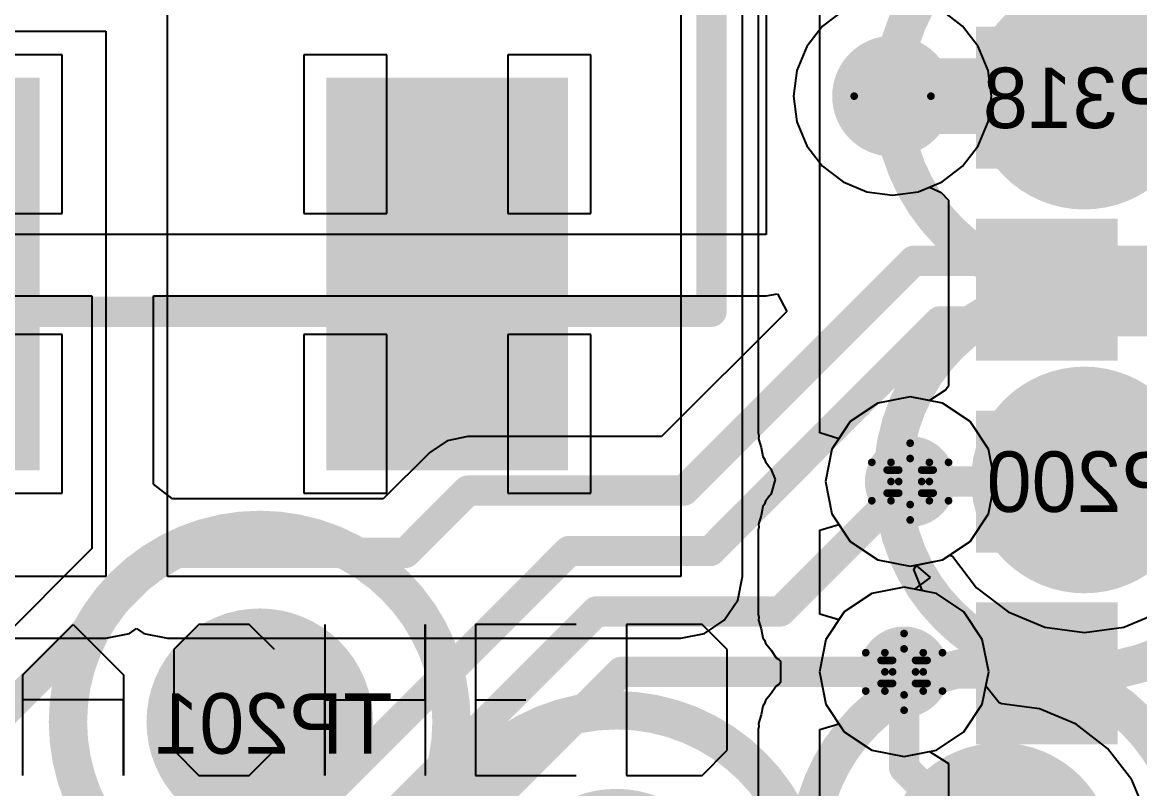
# Model space of a CAD drawing. Header units: millimetres. Extents: x 5 to 399, y 5 to 287.
# Drawn here: x 234.25 to 241.65, y 153.69 to 158.76 of the extents above; entities that cross this region are included whole.
import ezdxf

# ---------------------------------------------------------------- set-up
doc = ezdxf.new("R2010")
doc.units = ezdxf.units.MM
for name, color, linetype in [('BottomLayer', 5, 'Continuous'), ('BottomOverlay', 54, 'Continuous'), ('BottomPaste', 16, 'Continuous'), ('BottomSolder', 6, 'Continuous'), ('DrillDrawing', 1, 'Continuous'), ('DrillGuide', 244, 'Continuous'), ('MidLayer1', 16, 'Continuous'), ('MidLayer2', 76, 'Continuous'), ('MultiLayer', 9, 'Continuous'), ('TopLayer', 1, 'Continuous'), ('TopOverlay', 2, 'Continuous'), ('TopPaste', 8, 'Continuous'), ('TopSolder', 216, 'Continuous'), ('ViaHoleLayer', 16, 'Continuous')]:
    doc.layers.add(name, color=color, linetype=linetype)

# ---------------------------------------------------------------- blocks, each defined once
blk = doc.blocks.new('TP1_5MM_B_2')
at = {"layer": 'BottomLayer', "const_width": 0.75}
blk.add_lwpolyline([(-0.375, 0, 1), (0.375, 0, 1)], format="xyb", close=True, dxfattribs=at)
at = {"layer": 'BottomOverlay'}
for points, const_width in [([(1.27, 0, 1), (-1.27, 0, 1)], 0.254), ([(-1.3335, 0, 1), (-1.2065, 0, 1)], 0.127), ([(1.2065, 0, 1), (1.3335, 0, 1)], 0.127)]:
    blk.add_lwpolyline(points, format="xyb", close=True, dxfattribs=dict(at, const_width=const_width))
at = {"layer": 'BottomPaste', "const_width": 0.75}
blk.add_lwpolyline([(-0.375, 0, 1), (0.375, 0, 1)], format="xyb", close=True, dxfattribs=at)
at = {"layer": 'BottomSolder', "const_width": 0.75}
blk.add_lwpolyline([(-0.375, 0, 1), (0.375, 0, 1)], format="xyb", close=True, dxfattribs=at)
blk = doc.blocks.new('TP1_5MM_B_164')
at = {"layer": 'BottomLayer', "const_width": 0.75}
blk.add_lwpolyline([(-0.375, 0, 1), (0.375, 0, 1)], format="xyb", close=True, dxfattribs=at)
at = {"layer": 'BottomOverlay'}
for points, const_width in [([(1.27, 0, 1), (-1.27, 0, 1)], 0.254), ([(-1.3335, 0, 1), (-1.2065, 0, 1)], 0.127), ([(1.2065, 0, 1), (1.3335, 0, 1)], 0.127)]:
    blk.add_lwpolyline(points, format="xyb", close=True, dxfattribs=dict(at, const_width=const_width))
at = {"layer": 'BottomPaste', "const_width": 0.75}
blk.add_lwpolyline([(-0.375, 0, 1), (0.375, 0, 1)], format="xyb", close=True, dxfattribs=at)
at = {"layer": 'BottomSolder', "const_width": 0.75}
blk.add_lwpolyline([(-0.375, 0, 1), (0.375, 0, 1)], format="xyb", close=True, dxfattribs=at)
blk = doc.blocks.new('TP1_5MM_B_166')
at = {"layer": 'BottomLayer', "const_width": 0.75}
blk.add_lwpolyline([(-0.375, 0, 1), (0.375, 0, 1)], format="xyb", close=True, dxfattribs=at)
at = {"layer": 'BottomOverlay'}
for points, const_width in [([(1.27, 0, 1), (-1.27, 0, 1)], 0.254), ([(-1.3335, 0, 1), (-1.2065, 0, 1)], 0.127), ([(1.2065, 0, 1), (1.3335, 0, 1)], 0.127)]:
    blk.add_lwpolyline(points, format="xyb", close=True, dxfattribs=dict(at, const_width=const_width))
at = {"layer": 'BottomPaste', "const_width": 0.75}
blk.add_lwpolyline([(-0.375, 0, 1), (0.375, 0, 1)], format="xyb", close=True, dxfattribs=at)
at = {"layer": 'BottomSolder', "const_width": 0.75}
blk.add_lwpolyline([(-0.375, 0, 1), (0.375, 0, 1)], format="xyb", close=True, dxfattribs=at)
blk = doc.blocks.new('TP1_5MM_B_167')
at = {"layer": 'BottomLayer', "const_width": 0.75}
blk.add_lwpolyline([(-0.375, 0, 1), (0.375, 0, 1)], format="xyb", close=True, dxfattribs=at)
at = {"layer": 'BottomOverlay'}
for points, const_width in [([(1.27, 0, 1), (-1.27, 0, 1)], 0.254), ([(-1.3335, 0, 1), (-1.2065, 0, 1)], 0.127), ([(1.2065, 0, 1), (1.3335, 0, 1)], 0.127)]:
    blk.add_lwpolyline(points, format="xyb", close=True, dxfattribs=dict(at, const_width=const_width))
at = {"layer": 'BottomPaste', "const_width": 0.75}
blk.add_lwpolyline([(-0.375, 0, 1), (0.375, 0, 1)], format="xyb", close=True, dxfattribs=at)
at = {"layer": 'BottomSolder', "const_width": 0.75}
blk.add_lwpolyline([(-0.375, 0, 1), (0.375, 0, 1)], format="xyb", close=True, dxfattribs=at)
blk = doc.blocks.new('TP1_5MM_B_168')
at = {"layer": 'BottomLayer', "const_width": 0.75}
blk.add_lwpolyline([(-0.375, 0, 1), (0.375, 0, 1)], format="xyb", close=True, dxfattribs=at)
at = {"layer": 'BottomOverlay'}
for points, const_width in [([(1.27, 0, 1), (-1.27, 0, 1)], 0.254), ([(-1.3335, 0, 1), (-1.2065, 0, 1)], 0.127), ([(1.2065, 0, 1), (1.3335, 0, 1)], 0.127)]:
    blk.add_lwpolyline(points, format="xyb", close=True, dxfattribs=dict(at, const_width=const_width))
at = {"layer": 'BottomPaste', "const_width": 0.75}
blk.add_lwpolyline([(-0.375, 0, 1), (0.375, 0, 1)], format="xyb", close=True, dxfattribs=at)
at = {"layer": 'BottomSolder', "const_width": 0.75}
blk.add_lwpolyline([(-0.375, 0, 1), (0.375, 0, 1)], format="xyb", close=True, dxfattribs=at)
blk = doc.blocks.new('ACM90V_214')
at = {"layer": 'TopLayer'}
for points in [[(-5.5, 1), (-3, 1), (-5.5, 2.5), (-3, 2.5)], [(3, 1), (5.5, 1), (3, 2.5), (5.5, 2.5)], [(-5.5, -2.5), (-3, -2.5), (-5.5, -1), (-3, -1)], [(3, -2.5), (5.5, -2.5), (3, -1), (5.5, -1)]]:
    blk.add_solid(points, dxfattribs=at)
at = {"layer": 'TopOverlay', "const_width": 0.2}
for points in [[(-4.5, -3.5), (-4.5, 3.5)], [(4.5, 3.5), (-4.5, 3.5)], [(4.5, -3.5), (4.5, 3.5)], [(4.5, -3.5), (-4.5, -3.5)]]:
    blk.add_lwpolyline(points, dxfattribs=at)
at = {"layer": 'TopOverlay'}
for points, const_width in [([(-4.55, 3.5, 1), (-4.45, 3.5, 1)], 0.1), ([(-4.55, 3.5, 1), (-4.45, 3.5, 1)], 0.1), ([(4.45, 3.5, 1), (4.55, 3.5, 1)], 0.1), ([(4.45, 3.5, 1), (4.55, 3.5, 1)], 0.1), ([(-3, 2.2, 1), (-3.4, 2.2, 1)], 0.4), ([(-3.5, 2.2, 1), (-3.3, 2.2, 1)], 0.2), ([(-3.1, 2.2, 1), (-2.9, 2.2, 1)], 0.2), ([(-4.55, -3.5, 1), (-4.45, -3.5, 1)], 0.1), ([(-4.55, -3.5, 1), (-4.45, -3.5, 1)], 0.1), ([(4.45, -3.5, 1), (4.55, -3.5, 1)], 0.1), ([(4.45, -3.5, 1), (4.55, -3.5, 1)], 0.1)]:
    blk.add_lwpolyline(points, format="xyb", close=True, dxfattribs=dict(at, const_width=const_width))
at = {"layer": 'TopPaste'}
for points in [[(-5.5, 1), (-3, 1), (-5.5, 2.5), (-3, 2.5)], [(3, 1), (5.5, 1), (3, 2.5), (5.5, 2.5)], [(-5.5, -2.5), (-3, -2.5), (-5.5, -1), (-3, -1)], [(3, -2.5), (5.5, -2.5), (3, -1), (5.5, -1)]]:
    blk.add_solid(points, dxfattribs=at)
at = {"layer": 'TopSolder'}
for points in [[(-5.55, 0.95), (-2.95, 0.95), (-5.55, 2.55), (-2.95, 2.55)], [(2.95, 0.95), (5.55, 0.95), (2.95, 2.55), (5.55, 2.55)], [(-5.55, -2.55), (-2.95, -2.55), (-5.55, -0.95), (-2.95, -0.95)], [(2.95, -2.55), (5.55, -2.55), (2.95, -0.95), (5.55, -0.95)]]:
    blk.add_solid(points, dxfattribs=at)
blk = doc.blocks.new('CON_SMD_50P_ERNI_154765_279')
at = {"layer": 'TopLayer'}
for points in [[(1.67, 3.67), (0.87, 3.67), (1.67, 2.87), (0.87, 2.87)], [(2.94, 3.67), (2.14, 3.67), (2.94, 2.87), (2.14, 2.87)], [(4.21, 3.67), (3.41, 3.67), (4.21, 2.87), (3.41, 2.87)], [(5.48, 3.67), (4.68, 3.67), (5.48, 2.87), (4.68, 2.87)]]:
    blk.add_solid(points, dxfattribs=at)
at = {"layer": 'TopOverlay', "const_width": 0.127}
for points in [[(1.024, 3.4446, -0.414214), (1.124, 3.5446)], [(1.424, 3.5446, -0.414214), (1.524, 3.4446)], [(2.294, 3.4446, -0.414214), (2.394, 3.5446)], [(2.694, 3.5446, -0.414214), (2.794, 3.4446)], [(3.564, 3.4446, -0.414214), (3.664, 3.5446)], [(3.964, 3.5446, -0.414214), (4.064, 3.4446)], [(4.834, 3.4446, -0.414214), (4.934, 3.5446)], [(5.234, 3.5446, -0.414214), (5.334, 3.4446)]]:
    blk.add_lwpolyline(points, format="xyb", dxfattribs=at)
for points in [[(1.124, 3.5446), (1.424, 3.5446)], [(2.394, 3.5446), (2.694, 3.5446)], [(3.664, 3.5446), (3.964, 3.5446)], [(4.934, 3.5446), (5.234, 3.5446)], [(1.024, 3.4446), (1.024, 2.9319)], [(1.524, 3.4446), (1.524, 2.9319)], [(2.294, 3.4446), (2.294, 2.9319)], [(2.794, 3.4446), (2.794, 2.9319)], [(3.564, 3.4446), (3.564, 2.9319)], [(4.064, 3.4446), (4.064, 2.9319)], [(4.834, 3.4446), (4.834, 2.9319)], [(5.334, 3.4446), (5.334, 2.9319)], [(1.024, 2.9319), (1.024, 2.8835)], [(1.524, 2.9319), (1.524, 2.8835)], [(2.294, 2.9319), (2.294, 2.8835)], [(2.794, 2.9319), (2.794, 2.8835)], [(3.564, 2.9319), (3.564, 2.8835)], [(4.064, 2.9319), (4.064, 2.8835)], [(4.834, 2.9319), (4.834, 2.8835)], [(5.334, 2.9319), (5.334, 2.8835)], [(1.024, 2.8835), (1.524, 2.8835)], [(2.294, 2.8835), (2.794, 2.8835)], [(3.564, 2.8835), (4.064, 2.8835)], [(4.834, 2.8835), (5.334, 2.8835)]]:
    blk.add_lwpolyline(points, dxfattribs=at)
at = {"layer": 'TopOverlay', "const_width": 0.0635}
for points in [[(1.0923, 3.5446, 1), (1.1558, 3.5446, 1)], [(1.0922, 3.5446, 1), (1.1557, 3.5446, 1)], [(1.3923, 3.5446, 1), (1.4558, 3.5446, 1)], [(1.3923, 3.5446, 1), (1.4558, 3.5446, 1)], [(2.3623, 3.5446, 1), (2.4258, 3.5446, 1)], [(2.3622, 3.5446, 1), (2.4257, 3.5446, 1)], [(2.6623, 3.5446, 1), (2.7258, 3.5446, 1)], [(2.6623, 3.5446, 1), (2.7258, 3.5446, 1)], [(3.6323, 3.5446, 1), (3.6958, 3.5446, 1)], [(3.6322, 3.5446, 1), (3.6957, 3.5446, 1)], [(3.9323, 3.5446, 1), (3.9958, 3.5446, 1)], [(3.9323, 3.5446, 1), (3.9958, 3.5446, 1)], [(4.9023, 3.5446, 1), (4.9658, 3.5446, 1)], [(4.9022, 3.5446, 1), (4.9657, 3.5446, 1)], [(5.2023, 3.5446, 1), (5.2658, 3.5446, 1)], [(5.2023, 3.5446, 1), (5.2658, 3.5446, 1)], [(0.9922, 3.4446, 1), (1.0557, 3.4446, 1)], [(0.9922, 3.4446, 1), (1.0557, 3.4446, 1)], [(1.4923, 3.4446, 1), (1.5557, 3.4446, 1)], [(1.4923, 3.4446, 1), (1.5557, 3.4446, 1)], [(2.2622, 3.4446, 1), (2.3257, 3.4446, 1)], [(2.2622, 3.4446, 1), (2.3257, 3.4446, 1)], [(2.7622, 3.4446, 1), (2.8258, 3.4446, 1)], [(2.7622, 3.4446, 1), (2.8258, 3.4446, 1)], [(3.5322, 3.4446, 1), (3.5957, 3.4446, 1)], [(3.5322, 3.4446, 1), (3.5957, 3.4446, 1)], [(4.0322, 3.4446, 1), (4.0957, 3.4446, 1)], [(4.0322, 3.4446, 1), (4.0957, 3.4446, 1)], [(4.8022, 3.4446, 1), (4.8657, 3.4446, 1)], [(4.8022, 3.4446, 1), (4.8657, 3.4446, 1)], [(5.3022, 3.4446, 1), (5.3657, 3.4446, 1)], [(5.3022, 3.4446, 1), (5.3657, 3.4446, 1)], [(0.9922, 2.9319, 1), (1.0557, 2.9319, 1)], [(0.9922, 2.9319, 1), (1.0557, 2.9319, 1)], [(1.4923, 2.9319, 1), (1.5557, 2.9319, 1)], [(1.4923, 2.9319, 1), (1.5557, 2.9319, 1)], [(2.2622, 2.9319, 1), (2.3257, 2.9319, 1)], [(2.2622, 2.9319, 1), (2.3257, 2.9319, 1)], [(2.7622, 2.9319, 1), (2.8258, 2.9319, 1)], [(2.7622, 2.9319, 1), (2.8258, 2.9319, 1)], [(3.5322, 2.9319, 1), (3.5957, 2.9319, 1)], [(3.5322, 2.9319, 1), (3.5957, 2.9319, 1)], [(4.0322, 2.9319, 1), (4.0957, 2.9319, 1)], [(4.0322, 2.9319, 1), (4.0957, 2.9319, 1)], [(4.8022, 2.9319, 1), (4.8657, 2.9319, 1)], [(4.8022, 2.9319, 1), (4.8657, 2.9319, 1)], [(5.3022, 2.9319, 1), (5.3657, 2.9319, 1)], [(5.3022, 2.9319, 1), (5.3657, 2.9319, 1)], [(0.9922, 2.8835, 1), (1.0557, 2.8835, 1)], [(0.9922, 2.8835, 1), (1.0557, 2.8835, 1)], [(1.4923, 2.8835, 1), (1.5557, 2.8835, 1)], [(1.4923, 2.8835, 1), (1.5557, 2.8835, 1)], [(2.2622, 2.8835, 1), (2.3257, 2.8835, 1)], [(2.2622, 2.8835, 1), (2.3257, 2.8835, 1)], [(2.7622, 2.8835, 1), (2.8258, 2.8835, 1)], [(2.7622, 2.8835, 1), (2.8258, 2.8835, 1)], [(3.5322, 2.8835, 1), (3.5957, 2.8835, 1)], [(3.5322, 2.8835, 1), (3.5957, 2.8835, 1)], [(4.0322, 2.8835, 1), (4.0957, 2.8835, 1)], [(4.0322, 2.8835, 1), (4.0957, 2.8835, 1)], [(4.8022, 2.8835, 1), (4.8657, 2.8835, 1)], [(4.8022, 2.8835, 1), (4.8657, 2.8835, 1)], [(5.3022, 2.8835, 1), (5.3657, 2.8835, 1)], [(5.3022, 2.8835, 1), (5.3657, 2.8835, 1)]]:
    blk.add_lwpolyline(points, format="xyb", close=True, dxfattribs=at)
at = {"layer": 'TopPaste'}
for points in [[(1.67, 3.67), (0.87, 3.67), (1.67, 2.87), (0.87, 2.87)], [(2.94, 3.67), (2.14, 3.67), (2.94, 2.87), (2.14, 2.87)], [(4.21, 3.67), (3.41, 3.67), (4.21, 2.87), (3.41, 2.87)], [(5.48, 3.67), (4.68, 3.67), (5.48, 2.87), (4.68, 2.87)]]:
    blk.add_solid(points, dxfattribs=at)
at = {"layer": 'TopSolder'}
for points in [[(1.74, 3.74), (0.8, 3.74), (1.74, 2.8), (0.8, 2.8)], [(3.01, 3.74), (2.07, 3.74), (3.01, 2.8), (2.07, 2.8)], [(4.28, 3.74), (3.34, 3.74), (4.28, 2.8), (3.34, 2.8)], [(5.55, 3.74), (4.61, 3.74), (5.55, 2.8), (4.61, 2.8)]]:
    blk.add_solid(points, dxfattribs=at)

msp = doc.modelspace()

# ---------------------------------------------------------------- linework, layer by layer
at = {"layer": 'BottomLayer'}
for p, q in [((239.1768, 168.2832), (239.1768, 157.3612)), ((239.1768, 157.3612), (211.924, 157.3612)), ((211.924, 156.9534), (234.7124, 156.9534)), ((234.7124, 156.9534), (234.7124, 155.2811)), ((235.1202, 155.7084), (235.1202, 156.9534)), ((235.1202, 156.9534), (235.2472, 156.9534)), ((235.2472, 156.9534), (239.1768, 156.9534)), ((239.1768, 156.9534), (239.2521, 156.9683)), ((239.2521, 156.9683), (239.3146, 156.8513)), ((239.3146, 156.8513), (238.4858, 156.0225)), ((237.0652, 155.9953), (236.9495, 155.9179)), ((237.2018, 156.0225), (237.0652, 155.9953)), ((238.4858, 156.0225), (237.2018, 156.0225)), ((236.9495, 155.9179), (236.6414, 155.6099)), ((235.2472, 155.6099), (235.1202, 155.7084)), ((236.6414, 155.6099), (235.2472, 155.6099)), ((234.7124, 155.2811), (233.8969, 154.4656)), ((240.1551, 155.1432), (240.1742, 155.1729)), ((240.1742, 155.1729), (240.3462, 155.2071)), ((240.3462, 155.2071), (240.3915, 155.2374)), ((240.3915, 155.2374), (240.4115, 155.2313)), ((240.4115, 155.2313), (240.5718, 155.0224)), ((240.2119, 155.0054), (240.1551, 155.1432)), ((240.5718, 155.0224), (240.7807, 154.8621)), ((240.2184, 155.0011), (240.2119, 155.0054)), ((240.3058, 154.9837), (240.2184, 155.0011)), ((240.4877, 154.8621), (240.3058, 154.9837)), ((240.6093, 154.6802), (240.4877, 154.8621)), ((240.7807, 154.8621), (241.0239, 154.7613)), ((241.546, 154.7613), (241.7893, 154.8621)), ((241.0239, 154.7613), (241.285, 154.727)), ((241.285, 154.727), (241.546, 154.7613)), ((240.652, 154.4656), (240.6093, 154.6802)), ((240.6331, 154.3709), (240.652, 154.4656)), ((240.7211, 154.2614), (240.6331, 154.3709)), ((240.7392, 154.2533), (240.7211, 154.2614)), ((240.9872, 154.2207), (240.7392, 154.2533)), ((241.2305, 154.1199), (240.9872, 154.2207)), ((241.4394, 153.9596), (241.2305, 154.1199)), ((241.5997, 153.7507), (241.4394, 153.9596)), ((241.7005, 153.5074), (241.5997, 153.7507))]:
    msp.add_line(p, q, dxfattribs=at)
for points, const_width in [([(239.815, 158.2756, 1), (240.215, 158.2756, 1)], 0.4), ([(239.965, 158.2756, 1), (240.065, 158.2756, 1)], 0.1), ([(241.235, 158.2756, 1), (241.335, 158.2756, 1)], 0.1), ([(240.1036, 157.1856, 1), (240.2036, 157.1856, 1)], 0.1), ([(240.1036, 157.1856, 1), (240.2036, 157.1856, 1)], 0.1), ([(240.2784, 156.7856, 1), (240.3784, 156.7856, 1)], 0.1), ([(240.2784, 156.7856, 1), (240.3784, 156.7856, 1)], 0.1), ([(239.9816, 155.7252, 1), (240.2816, 155.7252, 1)], 0.3), ([(241.235, 155.7356, 1), (241.335, 155.7356, 1)], 0.1), ([(237.1518, 155.6656, 1), (237.2518, 155.6656, 1)], 0.1), ([(237.1518, 155.6656, 1), (237.2518, 155.6656, 1)], 0.1), ([(238.5836, 155.6656, 1), (238.6836, 155.6656, 1)], 0.1), ([(238.5836, 155.6656, 1), (238.6836, 155.6656, 1)], 0.1), ([(240.0816, 155.7252, 1), (240.1816, 155.7252, 1)], 0.1), ([(240.0816, 155.7252, 1), (240.1816, 155.7252, 1)], 0.1), ([(241.2246, 155.7252, 1), (241.3246, 155.7252, 1)], 0.1), ([(241.2246, 155.7252, 1), (241.3246, 155.7252, 1)], 0.1), ([(235.139, 155.253, 1), (235.239, 155.253, 1)], 0.1), ([(235.139, 155.253, 1), (235.239, 155.253, 1)], 0.1), ([(236.7392, 155.253, 1), (236.8392, 155.253, 1)], 0.1), ([(236.7392, 155.253, 1), (236.8392, 155.253, 1)], 0.1), ([(237.8223, 155.2656, 1), (237.9223, 155.2656, 1)], 0.1), ([(237.8223, 155.2656, 1), (237.9223, 155.2656, 1)], 0.1), ([(238.7584, 155.2656, 1), (238.8584, 155.2656, 1)], 0.1), ([(238.7584, 155.2656, 1), (238.8584, 155.2656, 1)], 0.1), ([(238.0028, 154.8656, 1), (238.1028, 154.8656, 1)], 0.1), ([(238.0028, 154.8656, 1), (238.1028, 154.8656, 1)], 0.1), ([(239.222, 154.8656, 1), (239.322, 154.8656, 1)], 0.1), ([(239.222, 154.8656, 1), (239.322, 154.8656, 1)], 0.1), ([(239.9412, 154.4656, 1), (240.2412, 154.4656, 1)], 0.3), ([(238.1685, 154.4656, 1), (238.2685, 154.4656, 1)], 0.1), ([(238.1685, 154.4656, 1), (238.2685, 154.4656, 1)], 0.1), ([(240.0412, 154.4656, 1), (240.1412, 154.4656, 1)], 0.1), ([(240.0412, 154.4656, 1), (240.1412, 154.4656, 1)], 0.1), ([(240.0412, 153.8306, 1), (240.1412, 153.8306, 1)], 0.1), ([(240.0412, 153.8306, 1), (240.1412, 153.8306, 1)], 0.1)]:
    msp.add_lwpolyline(points, format="xyb", close=True, dxfattribs=dict(at, const_width=const_width))
at = {"layer": 'BottomLayer', "const_width": 0.2}
for points in [[(240.015, 158.2756), (241.285, 158.2756)], [(238.6336, 155.6656), (240.1536, 157.1856)], [(240.1536, 157.1856), (241.9432, 157.1856)], [(238.8084, 155.2656), (240.3284, 156.7856)], [(240.3284, 156.7856), (241.759, 156.7856)], [(241.2746, 155.7252), (241.285, 155.7356)], [(236.7892, 155.253), (237.2018, 155.6656)], [(237.2018, 155.6656), (238.6336, 155.6656)], [(239.272, 154.8656), (240.1316, 155.7252)], [(240.1316, 155.7252), (241.2746, 155.7252)], [(234.0447, 154.1087), (235.189, 155.253)], [(235.189, 155.253), (236.7892, 155.253)], [(236.0955, 153.4888), (237.8723, 155.2656)], [(237.8723, 155.2656), (238.8084, 155.2656)], [(236.2726, 153.0854), (238.0528, 154.8656)], [(238.0528, 154.8656), (239.272, 154.8656)], [(236.4383, 152.6854), (238.2185, 154.4656)], [(238.2185, 154.4656), (240.0912, 154.4656)], [(240.0912, 153.8306), (240.0912, 154.4656)], [(240.0912, 153.8306), (240.65, 153.2718)]]:
    msp.add_lwpolyline(points, dxfattribs=at)
at = {"layer": 'DrillDrawing'}
for points, const_width in [([(240.269, 158.2756, 1), (239.761, 158.2756, 1)], 0.0508), ([(239.7483, 158.2756, 1), (239.7737, 158.2756, 1)], 0.0254), ([(240.2563, 158.2756, 1), (240.2817, 158.2756, 1)], 0.0254), ([(240.1189, 155.9792, 1), (240.1443, 155.9792, 1)], 0.0254), ([(240.1189, 155.9792, 1), (240.1443, 155.9792, 1)], 0.0254), ([(239.8649, 155.8522, 1), (239.8903, 155.8522, 1)], 0.0254), ([(239.8649, 155.8522, 1), (239.8903, 155.8522, 1)], 0.0254), ([(239.9919, 155.8522, 1), (240.0173, 155.8522, 1)], 0.0254), ([(239.9919, 155.8522, 1), (240.0173, 155.8522, 1)], 0.0254), ([(240.1189, 155.8776, 1), (240.1443, 155.8776, 1)], 0.0254), ([(240.1189, 155.8776, 1), (240.1443, 155.8776, 1)], 0.0254), ([(240.2459, 155.8522, 1), (240.2713, 155.8522, 1)], 0.0254), ([(240.2459, 155.8522, 1), (240.2713, 155.8522, 1)], 0.0254), ([(240.3729, 155.8522, 1), (240.3983, 155.8522, 1)], 0.0254), ([(240.3729, 155.8522, 1), (240.3983, 155.8522, 1)], 0.0254), ([(239.9665, 155.8014, 1), (239.9919, 155.8014, 1)], 0.0254), ([(239.9665, 155.8014, 1), (239.9919, 155.8014, 1)], 0.0254), ([(240.0427, 155.8014, 1), (240.0681, 155.8014, 1)], 0.0254), ([(240.0427, 155.8014, 1), (240.0681, 155.8014, 1)], 0.0254), ([(240.1951, 155.8014, 1), (240.2205, 155.8014, 1)], 0.0254), ([(240.1951, 155.8014, 1), (240.2205, 155.8014, 1)], 0.0254), ([(240.2713, 155.8014, 1), (240.2967, 155.8014, 1)], 0.0254), ([(240.2713, 155.8014, 1), (240.2967, 155.8014, 1)], 0.0254), ([(239.9919, 155.7252, 1), (240.0173, 155.7252, 1)], 0.0254), ([(239.9919, 155.7252, 1), (240.0173, 155.7252, 1)], 0.0254), ([(240.0427, 155.7252, 1), (240.0681, 155.7252, 1)], 0.0254), ([(240.0427, 155.7252, 1), (240.0681, 155.7252, 1)], 0.0254), ([(240.1951, 155.7252, 1), (240.2205, 155.7252, 1)], 0.0254), ([(240.1951, 155.7252, 1), (240.2205, 155.7252, 1)], 0.0254), ([(240.2459, 155.7252, 1), (240.2713, 155.7252, 1)], 0.0254), ([(240.2459, 155.7252, 1), (240.2713, 155.7252, 1)], 0.0254), ([(239.8649, 155.5982, 1), (239.8903, 155.5982, 1)], 0.0254), ([(239.8649, 155.5982, 1), (239.8903, 155.5982, 1)], 0.0254), ([(239.9665, 155.649, 1), (239.9919, 155.649, 1)], 0.0254), ([(239.9665, 155.649, 1), (239.9919, 155.649, 1)], 0.0254), ([(239.9919, 155.5982, 1), (240.0173, 155.5982, 1)], 0.0254), ([(239.9919, 155.5982, 1), (240.0173, 155.5982, 1)], 0.0254), ([(240.0427, 155.649, 1), (240.0681, 155.649, 1)], 0.0254), ([(240.0427, 155.649, 1), (240.0681, 155.649, 1)], 0.0254), ([(240.1951, 155.649, 1), (240.2205, 155.649, 1)], 0.0254), ([(240.1951, 155.649, 1), (240.2205, 155.649, 1)], 0.0254), ([(240.2459, 155.5982, 1), (240.2713, 155.5982, 1)], 0.0254), ([(240.2459, 155.5982, 1), (240.2713, 155.5982, 1)], 0.0254), ([(240.2713, 155.649, 1), (240.2967, 155.649, 1)], 0.0254), ([(240.2713, 155.649, 1), (240.2967, 155.649, 1)], 0.0254), ([(240.3729, 155.5982, 1), (240.3983, 155.5982, 1)], 0.0254), ([(240.3729, 155.5982, 1), (240.3983, 155.5982, 1)], 0.0254), ([(240.1189, 155.5728, 1), (240.1443, 155.5728, 1)], 0.0254), ([(240.1189, 155.5728, 1), (240.1443, 155.5728, 1)], 0.0254), ([(240.1189, 155.4712, 1), (240.1443, 155.4712, 1)], 0.0254), ([(240.1189, 155.4712, 1), (240.1443, 155.4712, 1)], 0.0254), ([(240.0785, 154.7196, 1), (240.1039, 154.7196, 1)], 0.0254), ([(240.0785, 154.7196, 1), (240.1039, 154.7196, 1)], 0.0254), ([(239.8245, 154.5926, 1), (239.8499, 154.5926, 1)], 0.0254), ([(239.8245, 154.5926, 1), (239.8499, 154.5926, 1)], 0.0254), ([(239.9515, 154.5926, 1), (239.9769, 154.5926, 1)], 0.0254), ([(239.9515, 154.5926, 1), (239.9769, 154.5926, 1)], 0.0254), ([(240.0785, 154.618, 1), (240.1039, 154.618, 1)], 0.0254), ([(240.0785, 154.618, 1), (240.1039, 154.618, 1)], 0.0254), ([(240.2055, 154.5926, 1), (240.2309, 154.5926, 1)], 0.0254), ([(240.2055, 154.5926, 1), (240.2309, 154.5926, 1)], 0.0254), ([(240.3325, 154.5926, 1), (240.3579, 154.5926, 1)], 0.0254), ([(240.3325, 154.5926, 1), (240.3579, 154.5926, 1)], 0.0254), ([(239.9261, 154.5418, 1), (239.9515, 154.5418, 1)], 0.0254), ([(239.9261, 154.5418, 1), (239.9515, 154.5418, 1)], 0.0254), ([(240.0023, 154.5418, 1), (240.0277, 154.5418, 1)], 0.0254), ([(240.0023, 154.5418, 1), (240.0277, 154.5418, 1)], 0.0254), ([(240.1547, 154.5418, 1), (240.1801, 154.5418, 1)], 0.0254), ([(240.1547, 154.5418, 1), (240.1801, 154.5418, 1)], 0.0254), ([(240.2309, 154.5418, 1), (240.2563, 154.5418, 1)], 0.0254), ([(240.2309, 154.5418, 1), (240.2563, 154.5418, 1)], 0.0254), ([(239.9515, 154.4656, 1), (239.9769, 154.4656, 1)], 0.0254), ([(239.9515, 154.4656, 1), (239.9769, 154.4656, 1)], 0.0254), ([(240.0023, 154.4656, 1), (240.0277, 154.4656, 1)], 0.0254), ([(240.0023, 154.4656, 1), (240.0277, 154.4656, 1)], 0.0254), ([(240.1547, 154.4656, 1), (240.1801, 154.4656, 1)], 0.0254), ([(240.1547, 154.4656, 1), (240.1801, 154.4656, 1)], 0.0254), ([(240.2055, 154.4656, 1), (240.2309, 154.4656, 1)], 0.0254), ([(240.2055, 154.4656, 1), (240.2309, 154.4656, 1)], 0.0254), ([(239.8245, 154.3386, 1), (239.8499, 154.3386, 1)], 0.0254), ([(239.8245, 154.3386, 1), (239.8499, 154.3386, 1)], 0.0254), ([(239.9261, 154.3894, 1), (239.9515, 154.3894, 1)], 0.0254), ([(239.9261, 154.3894, 1), (239.9515, 154.3894, 1)], 0.0254), ([(239.9515, 154.3386, 1), (239.9769, 154.3386, 1)], 0.0254), ([(239.9515, 154.3386, 1), (239.9769, 154.3386, 1)], 0.0254), ([(240.0023, 154.3894, 1), (240.0277, 154.3894, 1)], 0.0254), ([(240.0023, 154.3894, 1), (240.0277, 154.3894, 1)], 0.0254), ([(240.1547, 154.3894, 1), (240.1801, 154.3894, 1)], 0.0254), ([(240.1547, 154.3894, 1), (240.1801, 154.3894, 1)], 0.0254), ([(240.2055, 154.3386, 1), (240.2309, 154.3386, 1)], 0.0254), ([(240.2055, 154.3386, 1), (240.2309, 154.3386, 1)], 0.0254), ([(240.2309, 154.3894, 1), (240.2563, 154.3894, 1)], 0.0254), ([(240.2309, 154.3894, 1), (240.2563, 154.3894, 1)], 0.0254), ([(240.3325, 154.3386, 1), (240.3579, 154.3386, 1)], 0.0254), ([(240.3325, 154.3386, 1), (240.3579, 154.3386, 1)], 0.0254), ([(240.0785, 154.3132, 1), (240.1039, 154.3132, 1)], 0.0254), ([(240.0785, 154.3132, 1), (240.1039, 154.3132, 1)], 0.0254), ([(240.0785, 154.2116, 1), (240.1039, 154.2116, 1)], 0.0254), ([(240.0785, 154.2116, 1), (240.1039, 154.2116, 1)], 0.0254)]:
    msp.add_lwpolyline(points, format="xyb", close=True, dxfattribs=dict(at, const_width=const_width))
at = {"layer": 'DrillDrawing', "const_width": 0.0508}
for points in [[(240.0046, 155.8522), (240.1316, 155.9792)], [(240.1316, 155.9792), (240.2586, 155.8522)], [(239.8776, 155.8522), (240.0046, 155.7252)], [(239.8776, 155.8522), (240.0046, 155.8522)], [(240.0554, 155.8014), (240.1316, 155.8776)], [(240.1316, 155.8776), (240.2078, 155.8014)], [(240.2586, 155.8522), (240.3856, 155.8522)], [(240.2586, 155.7252), (240.3856, 155.8522)], [(239.9792, 155.8014), (240.0554, 155.7252)], [(239.9792, 155.8014), (240.0554, 155.8014)], [(240.2078, 155.8014), (240.284, 155.8014)], [(240.2078, 155.7252), (240.284, 155.8014)], [(239.8776, 155.5982), (240.0046, 155.7252)], [(239.9792, 155.649), (240.0554, 155.7252)], [(240.2078, 155.7252), (240.284, 155.649)], [(240.2586, 155.7252), (240.3856, 155.5982)], [(239.8776, 155.5982), (240.0046, 155.5982)], [(239.9792, 155.649), (240.0554, 155.649)], [(240.0046, 155.5982), (240.1316, 155.4712)], [(240.0554, 155.649), (240.1316, 155.5728)], [(240.1316, 155.5728), (240.2078, 155.649)], [(240.1316, 155.4712), (240.2586, 155.5982)], [(240.2078, 155.649), (240.284, 155.649)], [(240.2586, 155.5982), (240.3856, 155.5982)], [(239.9642, 154.5926), (240.0912, 154.7196)], [(240.0912, 154.7196), (240.2182, 154.5926)], [(239.8372, 154.5926), (239.9642, 154.4656)], [(239.8372, 154.5926), (239.9642, 154.5926)], [(240.015, 154.5418), (240.0912, 154.618)], [(240.0912, 154.618), (240.1674, 154.5418)], [(240.2182, 154.5926), (240.3452, 154.5926)], [(240.2182, 154.4656), (240.3452, 154.5926)], [(239.9388, 154.5418), (240.015, 154.4656)], [(239.9388, 154.5418), (240.015, 154.5418)], [(240.1674, 154.5418), (240.2436, 154.5418)], [(240.1674, 154.4656), (240.2436, 154.5418)], [(239.8372, 154.3386), (239.9642, 154.4656)], [(239.9388, 154.3894), (240.015, 154.4656)], [(240.1674, 154.4656), (240.2436, 154.3894)], [(240.2182, 154.4656), (240.3452, 154.3386)], [(239.8372, 154.3386), (239.9642, 154.3386)], [(239.9388, 154.3894), (240.015, 154.3894)], [(239.9642, 154.3386), (240.0912, 154.2116)], [(240.015, 154.3894), (240.0912, 154.3132)], [(240.0912, 154.3132), (240.1674, 154.3894)], [(240.0912, 154.2116), (240.2182, 154.3386)], [(240.1674, 154.3894), (240.2436, 154.3894)], [(240.2182, 154.3386), (240.3452, 154.3386)]]:
    msp.add_lwpolyline(points, dxfattribs=at)
at = {"layer": 'DrillGuide'}
for points, const_width in [([(239.915, 158.2756, 1), (240.115, 158.2756, 1)], 0.2), ([(240.0691, 155.7252, 1), (240.1941, 155.7252, 1)], 0.125), ([(240.0287, 154.4656, 1), (240.1537, 154.4656, 1)], 0.125)]:
    msp.add_lwpolyline(points, format="xyb", close=True, dxfattribs=dict(at, const_width=const_width))
at = {"layer": 'MidLayer1'}
for p, q in [((239.1246, 166.3528), (239.1246, 156.047)), ((239.5324, 156.047), (239.5324, 166.3528)), ((240.1316, 156.286), (239.917, 156.2433)), ((240.3462, 156.2433), (240.1316, 156.286)), ((239.917, 156.2433), (239.7351, 156.1217)), ((240.5281, 156.1217), (240.3462, 156.2433)), ((239.7351, 156.1217), (239.6594, 156.0085)), ((240.6497, 155.9398), (240.5281, 156.1217)), ((239.1246, 156.047), (239.1285, 156.0272)), ((239.1285, 156.0272), (239.1265, 156.007)), ((239.1265, 156.007), (239.1439, 155.9497)), ((239.6594, 156.0085), (239.5324, 156.047)), ((239.1439, 155.9497), (239.1556, 155.8909)), ((240.6924, 155.7252), (240.6497, 155.9398)), ((239.1556, 155.8909), (239.1668, 155.8741)), ((239.1668, 155.8741), (239.1727, 155.8547)), ((239.1727, 155.8547), (239.2031, 155.8177)), ((239.2031, 155.8177), (239.2086, 155.81)), ((239.2086, 155.81), (239.2385, 155.7392)), ((239.2385, 155.7392), (239.2138, 155.6526)), ((240.6497, 155.5106), (240.6924, 155.7252)), ((239.2031, 155.6327), (239.1727, 155.5957)), ((239.2086, 155.6404), (239.2031, 155.6327)), ((239.2138, 155.6526), (239.2086, 155.6404)), ((239.1556, 155.5595), (239.1439, 155.5007)), ((239.1668, 155.5763), (239.1556, 155.5595)), ((239.1727, 155.5957), (239.1668, 155.5763)), ((239.1439, 155.5007), (239.1265, 155.4434)), ((240.5281, 155.3287), (240.6497, 155.5106)), ((239.1285, 155.4232), (239.1246, 155.4034)), ((239.1246, 155.4034), (239.1246, 154.8479)), ((239.1265, 155.4434), (239.1285, 155.4232)), ((239.5324, 155.4034), (239.6594, 155.4419)), ((239.5324, 154.8479), (239.5324, 155.4034)), ((239.6594, 155.4419), (239.7351, 155.3287)), ((239.7351, 155.3287), (239.917, 155.2071)), ((240.3462, 155.2071), (240.5281, 155.3287)), ((239.917, 155.2071), (240.1316, 155.1644)), ((240.1316, 155.1644), (240.3462, 155.2071)), ((240.0912, 155.0264), (239.8766, 154.9837)), ((240.3058, 154.9837), (240.0912, 155.0264)), ((239.8766, 154.9837), (239.6947, 154.8621)), ((240.4877, 154.8621), (240.3058, 154.9837)), ((239.1246, 154.8479), (239.1285, 154.828)), ((239.1285, 154.828), (239.1265, 154.8079)), ((239.1265, 154.8079), (239.1439, 154.7505)), ((239.6594, 154.8093), (239.5324, 154.8479)), ((239.6947, 154.8621), (239.6594, 154.8093)), ((240.6093, 154.6802), (240.4877, 154.8621)), ((239.1439, 154.7505), (239.1556, 154.6918)), ((239.1556, 154.6918), (239.1668, 154.675)), ((239.1668, 154.675), (239.1727, 154.6556)), ((239.1727, 154.6556), (239.2107, 154.6093)), ((240.652, 154.4656), (240.6093, 154.6802)), ((239.2107, 154.6093), (239.244, 154.5595)), ((239.244, 154.5595), (239.2608, 154.5482)), ((239.2608, 154.5482), (239.2675, 154.5401)), ((239.2675, 154.5401), (239.2722, 154.5311)), ((239.2722, 154.5311), (239.2737, 154.528)), ((239.2737, 154.528), (239.2737, 154.4032)), ((240.6093, 154.251), (240.652, 154.4656)), ((239.244, 154.3717), (239.2107, 154.3219)), ((239.2608, 154.383), (239.244, 154.3717)), ((239.2675, 154.3911), (239.2608, 154.383)), ((239.2722, 154.4001), (239.2675, 154.3911)), ((239.2737, 154.4032), (239.2722, 154.4001)), ((239.2107, 154.3219), (239.1727, 154.2756)), ((239.1556, 154.2394), (239.1439, 154.1806)), ((239.1668, 154.2562), (239.1556, 154.2394)), ((239.1727, 154.2756), (239.1668, 154.2562)), ((240.4877, 154.0691), (240.6093, 154.251)), ((239.1439, 154.1806), (239.1265, 154.1233)), ((239.1285, 154.1032), (239.1246, 154.0833)), ((239.1246, 154.0833), (239.1246, 148.0682)), ((239.1265, 154.1233), (239.1285, 154.1032)), ((239.5324, 154.0833), (239.6594, 154.1219)), ((239.5324, 143.7354), (239.5324, 154.0833)), ((239.6594, 154.1219), (239.6947, 154.0691)), ((239.6947, 154.0691), (239.8766, 153.9475)), ((240.3058, 153.9475), (240.4877, 154.0691)), ((239.8766, 153.9475), (240.0912, 153.9048)), ((240.0912, 153.9048), (240.3058, 153.9475))]:
    msp.add_line(p, q, dxfattribs=at)
for points, const_width in [([(239.815, 158.2756, 1), (240.215, 158.2756, 1)], 0.4), ([(239.9816, 155.7252, 1), (240.2816, 155.7252, 1)], 0.3), ([(239.9412, 154.4656, 1), (240.2412, 154.4656, 1)], 0.3)]:
    msp.add_lwpolyline(points, format="xyb", close=True, dxfattribs=dict(at, const_width=const_width))
at = {"layer": 'MidLayer2'}
for p, q in [((239.6872, 158.8434), (239.5514, 158.7392)), ((240.4786, 158.7392), (240.3428, 158.8434)), ((239.5514, 158.7392), (239.4472, 158.6034)), ((240.5828, 158.6034), (240.4786, 158.7392)), ((239.4472, 158.6034), (239.3817, 158.4453)), ((240.6483, 158.4453), (240.5828, 158.6034)), ((239.3817, 158.4453), (239.3594, 158.2756)), ((240.6706, 158.2756), (240.6483, 158.4453)), ((239.3594, 158.2756), (239.3817, 158.1059)), ((240.6483, 158.1059), (240.6706, 158.2756)), ((239.3817, 158.1059), (239.4472, 157.9478)), ((240.5828, 157.9478), (240.6483, 158.1059)), ((239.4472, 157.9478), (239.5514, 157.812)), ((240.4786, 157.812), (240.5828, 157.9478)), ((239.5514, 157.812), (239.6872, 157.7078)), ((240.3428, 157.7078), (240.4786, 157.812)), ((239.6872, 157.7078), (239.8453, 157.6423)), ((240.1847, 157.6423), (240.3428, 157.7078)), ((239.8453, 157.6423), (240.015, 157.62)), ((240.015, 157.62), (240.1847, 157.6423)), ((240.1316, 156.286), (239.917, 156.2433)), ((240.3462, 156.2433), (240.1316, 156.286)), ((239.917, 156.2433), (239.7351, 156.1217)), ((240.5281, 156.1217), (240.3462, 156.2433)), ((239.7351, 156.1217), (239.6135, 155.9398)), ((240.6497, 155.9398), (240.5281, 156.1217)), ((239.6135, 155.9398), (239.5708, 155.7252)), ((240.6924, 155.7252), (240.6497, 155.9398)), ((239.5708, 155.7252), (239.6135, 155.5106)), ((240.6497, 155.5106), (240.6924, 155.7252)), ((239.6135, 155.5106), (239.7351, 155.3287)), ((240.5281, 155.3287), (240.6497, 155.5106)), ((239.7351, 155.3287), (239.917, 155.2071)), ((240.3462, 155.2071), (240.5281, 155.3287)), ((239.917, 155.2071), (240.1316, 155.1644)), ((240.1316, 155.1644), (240.3462, 155.2071)), ((240.0912, 155.0264), (239.8766, 154.9837)), ((240.3058, 154.9837), (240.0912, 155.0264)), ((239.8766, 154.9837), (239.6947, 154.8621)), ((240.4877, 154.8621), (240.3058, 154.9837)), ((239.6947, 154.8621), (239.5731, 154.6802)), ((240.6093, 154.6802), (240.4877, 154.8621)), ((239.5731, 154.6802), (239.5304, 154.4656)), ((240.652, 154.4656), (240.6093, 154.6802)), ((239.5304, 154.4656), (239.5731, 154.251)), ((240.6093, 154.251), (240.652, 154.4656)), ((239.5731, 154.251), (239.6947, 154.0691)), ((240.4877, 154.0691), (240.6093, 154.251)), ((239.6947, 154.0691), (239.8766, 153.9475)), ((240.3058, 153.9475), (240.4877, 154.0691)), ((239.8766, 153.9475), (240.0912, 153.9048)), ((240.0912, 153.9048), (240.3058, 153.9475))]:
    msp.add_line(p, q, dxfattribs=at)
for points, const_width in [([(239.815, 158.2756, 1), (240.215, 158.2756, 1)], 0.4), ([(239.9816, 155.7252, 1), (240.2816, 155.7252, 1)], 0.3), ([(239.9412, 154.4656, 1), (240.2412, 154.4656, 1)], 0.3)]:
    msp.add_lwpolyline(points, format="xyb", close=True, dxfattribs=dict(at, const_width=const_width))
at = {"layer": 'MultiLayer'}
for points, const_width in [([(239.815, 158.2756, 1), (240.215, 158.2756, 1)], 0.4), ([(239.9816, 155.7252, 1), (240.2816, 155.7252, 1)], 0.3), ([(239.9412, 154.4656, 1), (240.2412, 154.4656, 1)], 0.3)]:
    msp.add_lwpolyline(points, format="xyb", close=True, dxfattribs=dict(at, const_width=const_width))
at = {"layer": 'TopLayer'}
for p, q in [((238.6124, 160.9934), (238.6124, 155.0968)), ((239.0202, 155.0968), (239.0202, 160.9934)), ((235.2124, 155.0968), (235.2124, 159.1138)), ((239.6872, 158.8434), (239.5514, 158.7392)), ((239.5514, 158.7392), (239.4472, 158.6034)), ((228.8644, 158.706), (234.8046, 158.706)), ((234.8046, 158.706), (234.8046, 155.0968)), ((239.4472, 158.6034), (239.3817, 158.4453)), ((234.516, 158.549), (233.966, 158.549)), ((234.516, 157.499), (234.516, 158.549)), ((236.666, 158.549), (236.116, 158.549)), ((236.116, 158.549), (236.116, 157.499)), ((236.666, 157.499), (236.666, 158.549)), ((238.016, 158.549), (237.466, 158.549)), ((237.466, 158.549), (237.466, 157.499)), ((238.016, 157.499), (238.016, 158.549)), ((239.3817, 158.4453), (239.3594, 158.2756)), ((239.3594, 158.2756), (239.3817, 158.1059)), ((239.3817, 158.1059), (239.4472, 157.9478)), ((239.4472, 157.9478), (239.5514, 157.812)), ((239.5514, 157.812), (239.6872, 157.7078)), ((239.6872, 157.7078), (239.8453, 157.6423)), ((239.8453, 157.6423), (240.015, 157.62)), ((240.015, 157.62), (240.1847, 157.6423)), ((240.1847, 157.6423), (240.2594, 157.6733)), ((240.2594, 157.6733), (240.336, 157.6382)), ((240.336, 157.6382), (240.3864, 157.5884)), ((240.3864, 157.5884), (240.3864, 156.3575)), ((233.966, 157.499), (234.516, 157.499)), ((236.116, 157.499), (236.666, 157.499)), ((237.466, 157.499), (238.016, 157.499)), ((234.516, 156.699), (233.966, 156.699)), ((234.516, 155.649), (234.516, 156.699)), ((236.666, 156.699), (236.116, 156.699)), ((236.116, 156.699), (236.116, 155.649)), ((236.666, 155.649), (236.666, 156.699)), ((238.016, 156.699), (237.466, 156.699)), ((237.466, 156.699), (237.466, 155.649)), ((238.016, 155.649), (238.016, 156.699)), ((240.3864, 156.3575), (240.3681, 156.333)), ((240.1316, 156.286), (239.917, 156.2433)), ((240.2594, 156.2606), (240.1316, 156.286)), ((240.3681, 156.333), (240.2594, 156.2606)), ((239.917, 156.2433), (239.7351, 156.1217)), ((239.7351, 156.1217), (239.6135, 155.9398)), ((239.6135, 155.9398), (239.5708, 155.7252)), ((239.5708, 155.7252), (239.6135, 155.5106)), ((233.966, 155.649), (234.516, 155.649)), ((236.116, 155.649), (236.666, 155.649)), ((237.466, 155.649), (238.016, 155.649)), ((239.6135, 155.5106), (239.7351, 155.3287)), ((239.7351, 155.3287), (239.917, 155.2071)), ((239.917, 155.2071), (240.1316, 155.1644)), ((240.1316, 155.1644), (240.1688, 155.1718)), ((240.1688, 155.1718), (240.2634, 155.091)), ((234.8046, 155.0968), (226.2736, 155.0968)), ((238.6124, 155.0968), (235.2124, 155.0968)), ((238.9892, 154.9407), (239.0202, 155.0968)), ((240.2634, 155.091), (240.1607, 155.0125)), ((240.0912, 155.0264), (239.8766, 154.9837)), ((240.1607, 155.0125), (240.0912, 155.0264)), ((239.8766, 154.9837), (239.6947, 154.8621)), ((238.9008, 154.8084), (238.9892, 154.9407)), ((238.7685, 154.72), (238.9008, 154.8084)), ((239.6947, 154.8621), (239.5731, 154.6802)), ((234.9606, 154.72), (235.0085, 154.752)), ((235.0085, 154.752), (235.0563, 154.72)), ((226.2736, 154.689), (234.8046, 154.689)), ((234.8046, 154.689), (234.9606, 154.72)), ((235.0563, 154.72), (235.2124, 154.689)), ((235.2124, 154.689), (238.6124, 154.689)), ((238.6124, 154.689), (238.7685, 154.72)), ((239.5731, 154.6802), (239.5304, 154.4656)), ((239.5304, 154.4656), (239.5731, 154.251)), ((239.5731, 154.251), (239.6947, 154.0691)), ((239.6947, 154.0691), (239.8766, 153.9475)), ((239.8766, 153.9475), (240.0912, 153.9048)), ((240.0912, 153.9048), (240.2594, 153.9383)), ((240.2594, 153.9383), (240.3864, 153.8603)), ((240.3864, 153.8603), (240.3864, 152.4919))]:
    msp.add_line(p, q, dxfattribs=at)
for points, const_width in [([(239.815, 158.2756, 1), (240.215, 158.2756, 1)], 0.4), ([(239.89, 158.2756, 1), (240.14, 158.2756, 1)], 0.25), ([(240.901, 158.2756, 1), (241.151, 158.2756, 1)], 0.25), ([(239.9816, 155.7252, 1), (240.2816, 155.7252, 1)], 0.3), ([(240.0816, 155.7252, 1), (240.1816, 155.7252, 1)], 0.1), ([(240.9864, 155.7252, 1), (241.0864, 155.7252, 1)], 0.1), ([(239.9412, 154.4656, 1), (240.2412, 154.4656, 1)], 0.3), ([(240.0412, 154.4656, 1), (240.1412, 154.4656, 1)], 0.1), ([(240.0516, 154.4552, 1), (240.1516, 154.4552, 1)], 0.1), ([(240.0516, 154.4552, 1), (240.1516, 154.4552, 1)], 0.1), ([(240.9864, 154.4552, 1), (241.0864, 154.4552, 1)], 0.1)]:
    msp.add_lwpolyline(points, format="xyb", close=True, dxfattribs=dict(at, const_width=const_width))
for points, const_width in [([(240.015, 158.2756), (241.026, 158.2756)], 0.5), ([(240.1316, 155.7252), (241.0364, 155.7252)], 0.2), ([(240.0912, 154.4656), (240.1016, 154.4552)], 0.2), ([(240.1016, 154.4552), (241.0364, 154.4552)], 0.2)]:
    msp.add_lwpolyline(points, dxfattribs=dict(at, const_width=const_width))
at = {"layer": 'TopOverlay'}
for p, q in [((234.2547, 154.4462), (234.5879, 154.7795)), ((234.5879, 154.7795), (234.9212, 154.4462)), ((235.421, 154.7795), (235.2544, 154.6129)), ((235.7542, 154.7795), (235.421, 154.7795)), ((235.9208, 154.6129), (235.7542, 154.7795)), ((236.2541, 154.7795), (236.2541, 153.7798)), ((236.9205, 154.2796), (236.9205, 154.7795)), ((236.9205, 154.7795), (236.9205, 153.7798)), ((237.9202, 154.7795), (237.2537, 154.7795)), ((237.2537, 154.7795), (237.2537, 153.7798)), ((238.2534, 154.7795), (238.2534, 153.7798)), ((238.7533, 154.7795), (238.2534, 154.7795)), ((238.9199, 154.6129), (238.7533, 154.7795)), ((235.2544, 154.6129), (235.2544, 153.9464)), ((238.9199, 153.9464), (238.9199, 154.6129)), ((234.2547, 153.7798), (234.2547, 154.4462)), ((234.9212, 154.4462), (234.9212, 153.7798)), ((234.9212, 154.2796), (234.2547, 154.2796)), ((234.9212, 153.7798), (234.9212, 154.2796)), ((236.2541, 153.7798), (236.2541, 154.2796)), ((236.2541, 154.2796), (236.9205, 154.2796)), ((237.2537, 154.2796), (237.587, 154.2796)), ((235.2544, 153.9464), (235.421, 153.7798)), ((235.7542, 153.7798), (235.9208, 153.9464)), ((238.7533, 153.7798), (238.9199, 153.9464)), ((235.421, 153.7798), (235.7542, 153.7798)), ((237.2537, 153.7798), (237.9202, 153.7798)), ((238.2534, 153.7798), (238.7533, 153.7798))]:
    msp.add_line(p, q, dxfattribs=at)
at = {"layer": 'ViaHoleLayer'}
for points, const_width in [([(239.915, 158.2756, 1), (240.115, 158.2756, 1)], 0.2), ([(240.0691, 155.7252, 1), (240.1941, 155.7252, 1)], 0.125), ([(240.0287, 154.4656, 1), (240.1537, 154.4656, 1)], 0.125)]:
    msp.add_lwpolyline(points, format="xyb", close=True, dxfattribs=dict(at, const_width=const_width))

# ---------------------------------------------------------------- block references
for name, p, rotation in [('CON_SMD_50P_ERNI_154765_279', (244.3064, 153.1852), 90), ('ACM90V_214', (235.316, 161.349), 270), ('TP1_5MM_B_2', (241.285, 158.2756), 90), ('TP1_5MM_B_168', (241.285, 155.7356), 90), ('TP1_5MM_B_167', (235.824, 154.1354), 90), ('TP1_5MM_B_166', (240.7262, 153.2464), 90), ('TP1_5MM_B_164', (238.1862, 152.9416), 90)]:
    msp.add_blockref(name, p, dxfattribs=dict(rotation=rotation))

# ---------------------------------------------------------------- texts
at = {"layer": 'BottomOverlay', "text_generation_flag": 2}
for s, p in [('TP318', (242.189, 158.0642)), ('TP200', (242.2144, 155.5242)), ('TP201', (236.7026, 153.924))]:
    msp.add_text(s, height=0.4, dxfattribs=at).set_placement(p)

doc.saveas('drawing.dxf')
